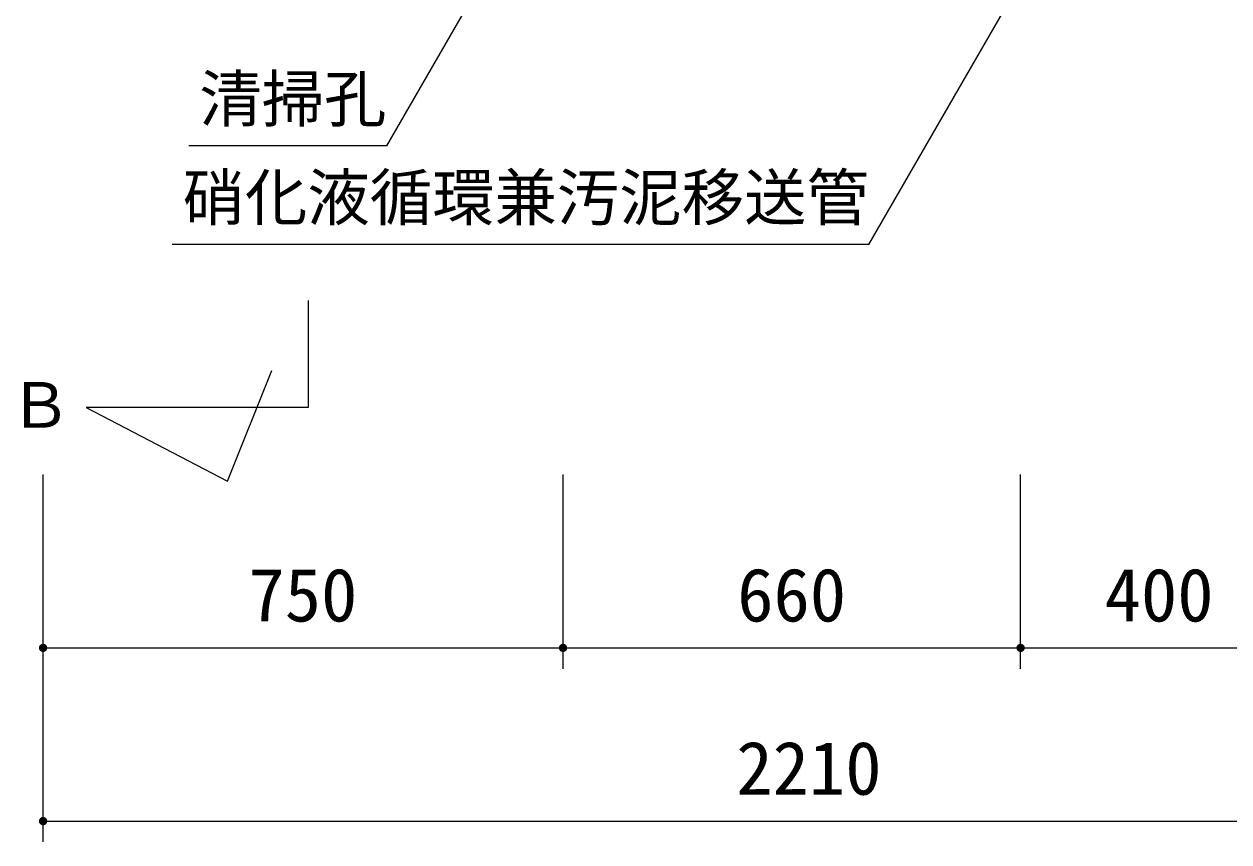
# Model space of a CAD drawing. Units: millimetres, scale not verified. Extents: x -8910 to 8910, y -6308 to 6308.
# Drawn here: x -6299 to -4561, y 62 to 1243 of the extents above; entities that cross this region are included whole.
import ezdxf
from ezdxf.enums import TextEntityAlignment as Align

# ---------------------------------------------------------------- set-up
doc = ezdxf.new("R2010")
doc.units = ezdxf.units.MM
doc.header["$LTSCALE"] = 30
doc.layers.add('0-0_製作', color=5, linetype='Continuous', lineweight=25)
doc.layers.add('0-5_空気管', color=3, linetype='Continuous', lineweight=25)
doc.styles.add('ＭＳ ゴシック', font='')
doc.styles.get('ＭＳ ゴシック').set_extended_font_data('MS Gothic')

msp = doc.modelspace()

# ---------------------------------------------------------------- linework, layer by layer
at = {"layer": '0-0_製作', "color": 2}
for p, q in [((-6271.26, 312.45), (-6271.26, 592.45)), ((-5521.27, 312.45), (-5521.27, 592.45)), ((-4861.27, 312.45), (-4861.27, 592.45)), ((-6271.26, 62.45), (-6271.26, 342.45))]:
    msp.add_line(p, q, dxfattribs=at)
at = {"layer": '0-0_製作'}
for points in [[(-6274.16, 347.71), (-6271.26, 342.45), (-6274.79, 347.31)], [(-6273.47, 348.03), (-6271.26, 342.45), (-6274.16, 347.71)], [(-6272.76, 348.27), (-6271.26, 342.45), (-6273.47, 348.03)], [(-6272.02, 348.41), (-6271.26, 342.45), (-6272.76, 348.27)], [(-6271.26, 348.45), (-6271.26, 342.45), (-6272.02, 348.41)], [(-6270.89, 348.44), (-6271.26, 342.45), (-6271.26, 348.45)], [(-6270.89, 348.44), (-6265.26, 342.45), (-6271.26, 342.45)], [(-6270.14, 348.35), (-6265.26, 342.45), (-6270.89, 348.44)], [(-6269.41, 348.16), (-6265.26, 342.45), (-6270.14, 348.35)], [(-6268.71, 347.88), (-6265.26, 342.45), (-6269.41, 348.16)], [(-6268.05, 347.52), (-6265.26, 342.45), (-6268.71, 347.88)], [(-5524.16, 347.71), (-5521.27, 342.45), (-5524.79, 347.31)], [(-5523.47, 348.03), (-5521.27, 342.45), (-5524.16, 347.71)], [(-5522.76, 348.27), (-5521.27, 342.45), (-5523.47, 348.03)], [(-5522.02, 348.41), (-5521.27, 342.45), (-5522.76, 348.27)], [(-5521.27, 348.45), (-5521.27, 342.45), (-5522.02, 348.41)], [(-5520.89, 348.44), (-5521.27, 342.45), (-5521.27, 348.45)], [(-5520.89, 348.44), (-5515.27, 342.45), (-5521.27, 342.45)], [(-5520.14, 348.35), (-5515.27, 342.45), (-5520.89, 348.44)], [(-5519.41, 348.16), (-5515.27, 342.45), (-5520.14, 348.35)], [(-5518.71, 347.88), (-5515.27, 342.45), (-5519.41, 348.16)], [(-5518.05, 347.52), (-5515.27, 342.45), (-5518.71, 347.88)], [(-4864.16, 347.71), (-4861.27, 342.45), (-4864.79, 347.31)], [(-4863.47, 348.03), (-4861.27, 342.45), (-4864.16, 347.71)], [(-4862.76, 348.27), (-4861.27, 342.45), (-4863.47, 348.03)], [(-4862.02, 348.41), (-4861.27, 342.45), (-4862.76, 348.27)], [(-4861.27, 348.45), (-4861.27, 342.45), (-4862.02, 348.41)], [(-4860.89, 348.44), (-4861.27, 342.45), (-4861.27, 348.45)], [(-4860.14, 348.35), (-4861.27, 342.45), (-4860.89, 348.44)], [(-4860.14, 348.35), (-4855.27, 342.45), (-4861.27, 342.45)], [(-4859.41, 348.16), (-4855.27, 342.45), (-4860.14, 348.35)], [(-4858.71, 347.88), (-4855.27, 342.45), (-4859.41, 348.16)], [(-4858.05, 347.52), (-4855.27, 342.45), (-4858.71, 347.88)], [(-6277.16, 343.58), (-6277.26, 342.45), (-6277.25, 342.83)], [(-6277.16, 343.58), (-6271.26, 342.45), (-6277.26, 342.45)], [(-6271.26, 342.45), (-6277.22, 341.7), (-6277.26, 342.45)], [(-6271.26, 342.45), (-6277.08, 340.96), (-6277.22, 341.7)], [(-6276.97, 344.31), (-6271.26, 342.45), (-6277.16, 343.58)], [(-6271.26, 342.45), (-6276.84, 340.25), (-6277.08, 340.96)], [(-6276.69, 345.01), (-6271.26, 342.45), (-6276.97, 344.31)], [(-6271.26, 342.45), (-6276.52, 339.56), (-6276.84, 340.25)], [(-6276.33, 345.67), (-6271.26, 342.45), (-6276.69, 345.01)], [(-6271.26, 342.45), (-6276.12, 338.93), (-6276.52, 339.56)], [(-6275.89, 346.28), (-6271.26, 342.45), (-6276.33, 345.67)], [(-6271.26, 342.45), (-6275.64, 338.35), (-6276.12, 338.93)], [(-6275.37, 346.83), (-6271.26, 342.45), (-6275.89, 346.28)], [(-6271.26, 342.45), (-6275.09, 337.83), (-6275.64, 338.35)], [(-6274.79, 347.31), (-6271.26, 342.45), (-6275.37, 346.83)], [(-6271.26, 342.45), (-6274.48, 337.39), (-6275.09, 337.83)], [(-6271.26, 342.45), (-6273.82, 337.03), (-6274.48, 337.39)], [(-6271.26, 342.45), (-6273.12, 336.75), (-6273.82, 337.03)], [(-6271.26, 342.45), (-6272.39, 336.56), (-6273.12, 336.75)], [(-6271.26, 342.45), (-6271.64, 336.47), (-6272.39, 336.56)], [(-6271.26, 342.45), (-6271.26, 336.45), (-6271.64, 336.47)], [(-6265.26, 342.45), (-6271.26, 336.45), (-6271.26, 342.45)], [(-6265.26, 342.45), (-6270.51, 336.5), (-6271.26, 336.45)], [(-6265.26, 342.45), (-6269.77, 336.64), (-6270.51, 336.5)], [(-6265.26, 342.45), (-6269.06, 336.88), (-6269.77, 336.64)], [(-6265.26, 342.45), (-6268.37, 337.2), (-6269.06, 336.88)], [(-6265.26, 342.45), (-6267.74, 337.6), (-6268.37, 337.2)], [(-6267.44, 347.08), (-6265.26, 342.45), (-6268.05, 347.52)], [(-6265.26, 342.45), (-6267.16, 338.08), (-6267.74, 337.6)], [(-6266.89, 346.56), (-6265.26, 342.45), (-6267.44, 347.08)], [(-6265.26, 342.45), (-6266.64, 338.63), (-6267.16, 338.08)], [(-6266.41, 345.98), (-6265.26, 342.45), (-6266.89, 346.56)], [(-6265.26, 342.45), (-6266.2, 339.24), (-6266.64, 338.63)], [(-6266.01, 345.34), (-6265.26, 342.45), (-6266.41, 345.98)], [(-6265.26, 342.45), (-6265.84, 339.9), (-6266.2, 339.24)], [(-6265.69, 344.66), (-6265.26, 342.45), (-6266.01, 345.34)], [(-6265.26, 342.45), (-6265.56, 340.6), (-6265.84, 339.9)], [(-6265.45, 343.95), (-6265.26, 342.45), (-6265.69, 344.66)], [(-6265.26, 342.45), (-6265.37, 341.33), (-6265.56, 340.6)], [(-6265.31, 343.21), (-6265.26, 342.45), (-6265.45, 343.95)], [(-6265.26, 342.45), (-6265.28, 342.08), (-6265.37, 341.33)], [(-5527.16, 343.58), (-5527.27, 342.45), (-5527.25, 342.83)], [(-5527.16, 343.58), (-5521.27, 342.45), (-5527.27, 342.45)], [(-5521.27, 342.45), (-5527.22, 341.7), (-5527.27, 342.45)], [(-5521.27, 342.45), (-5527.08, 340.96), (-5527.22, 341.7)], [(-5526.97, 344.31), (-5521.27, 342.45), (-5527.16, 343.58)], [(-5521.27, 342.45), (-5526.84, 340.25), (-5527.08, 340.96)], [(-5526.69, 345.01), (-5521.27, 342.45), (-5526.97, 344.31)], [(-5521.27, 342.45), (-5526.52, 339.56), (-5526.84, 340.25)], [(-5526.33, 345.67), (-5521.27, 342.45), (-5526.69, 345.01)], [(-5521.27, 342.45), (-5526.12, 338.93), (-5526.52, 339.56)], [(-5525.89, 346.28), (-5521.27, 342.45), (-5526.33, 345.67)], [(-5521.27, 342.45), (-5525.64, 338.35), (-5526.12, 338.93)], [(-5525.37, 346.83), (-5521.27, 342.45), (-5525.89, 346.28)], [(-5521.27, 342.45), (-5525.09, 337.83), (-5525.64, 338.35)], [(-5524.79, 347.31), (-5521.27, 342.45), (-5525.37, 346.83)], [(-5521.27, 342.45), (-5524.48, 337.39), (-5525.09, 337.83)], [(-5521.27, 342.45), (-5523.82, 337.03), (-5524.48, 337.39)], [(-5521.27, 342.45), (-5523.12, 336.75), (-5523.82, 337.03)], [(-5521.27, 342.45), (-5522.39, 336.56), (-5523.12, 336.75)], [(-5521.27, 342.45), (-5521.64, 336.47), (-5522.39, 336.56)], [(-5521.27, 342.45), (-5521.27, 336.45), (-5521.64, 336.47)], [(-5515.27, 342.45), (-5521.27, 336.45), (-5521.27, 342.45)], [(-5515.27, 342.45), (-5520.51, 336.5), (-5521.27, 336.45)], [(-5515.27, 342.45), (-5519.77, 336.64), (-5520.51, 336.5)], [(-5515.27, 342.45), (-5519.06, 336.88), (-5519.77, 336.64)], [(-5515.27, 342.45), (-5518.37, 337.2), (-5519.06, 336.88)], [(-5515.27, 342.45), (-5517.74, 337.6), (-5518.37, 337.2)], [(-5517.44, 347.08), (-5515.27, 342.45), (-5518.05, 347.52)], [(-5515.27, 342.45), (-5517.16, 338.08), (-5517.74, 337.6)], [(-5516.89, 346.56), (-5515.27, 342.45), (-5517.44, 347.08)], [(-5515.27, 342.45), (-5516.64, 338.63), (-5517.16, 338.08)], [(-5516.41, 345.98), (-5515.27, 342.45), (-5516.89, 346.56)], [(-5515.27, 342.45), (-5516.2, 339.24), (-5516.64, 338.63)], [(-5516.01, 345.34), (-5515.27, 342.45), (-5516.41, 345.98)], [(-5515.27, 342.45), (-5515.84, 339.9), (-5516.2, 339.24)], [(-5515.69, 344.66), (-5515.27, 342.45), (-5516.01, 345.34)], [(-5515.27, 342.45), (-5515.56, 340.6), (-5515.84, 339.9)], [(-5515.45, 343.95), (-5515.27, 342.45), (-5515.69, 344.66)], [(-5515.27, 342.45), (-5515.37, 341.33), (-5515.56, 340.6)], [(-5515.31, 343.21), (-5515.27, 342.45), (-5515.45, 343.95)], [(-5515.27, 342.45), (-5515.28, 342.08), (-5515.37, 341.33)], [(-4867.16, 343.58), (-4867.27, 342.45), (-4867.25, 342.83)], [(-4867.16, 343.58), (-4861.27, 342.45), (-4867.27, 342.45)], [(-4861.27, 342.45), (-4867.22, 341.7), (-4867.27, 342.45)], [(-4861.27, 342.45), (-4867.08, 340.96), (-4867.22, 341.7)], [(-4866.97, 344.31), (-4861.27, 342.45), (-4867.16, 343.58)], [(-4861.27, 342.45), (-4866.84, 340.25), (-4867.08, 340.96)], [(-4866.69, 345.01), (-4861.27, 342.45), (-4866.97, 344.31)], [(-4861.27, 342.45), (-4866.52, 339.56), (-4866.84, 340.25)], [(-4866.33, 345.67), (-4861.27, 342.45), (-4866.69, 345.01)], [(-4861.27, 342.45), (-4866.12, 338.93), (-4866.52, 339.56)], [(-4865.89, 346.28), (-4861.27, 342.45), (-4866.33, 345.67)], [(-4861.27, 342.45), (-4865.64, 338.35), (-4866.12, 338.93)], [(-4865.37, 346.83), (-4861.27, 342.45), (-4865.89, 346.28)], [(-4861.27, 342.45), (-4865.09, 337.83), (-4865.64, 338.35)], [(-4864.79, 347.31), (-4861.27, 342.45), (-4865.37, 346.83)], [(-4861.27, 342.45), (-4864.48, 337.39), (-4865.09, 337.83)], [(-4861.27, 342.45), (-4863.82, 337.03), (-4864.48, 337.39)], [(-4861.27, 342.45), (-4863.12, 336.75), (-4863.82, 337.03)], [(-4861.27, 342.45), (-4862.39, 336.56), (-4863.12, 336.75)], [(-4861.27, 342.45), (-4861.64, 336.47), (-4862.39, 336.56)], [(-4861.27, 336.45), (-4861.64, 336.47), (-4861.27, 342.45)], [(-4855.27, 342.45), (-4861.27, 336.45), (-4861.27, 342.45)], [(-4855.27, 342.45), (-4860.51, 336.5), (-4861.27, 336.45)], [(-4855.27, 342.45), (-4859.77, 336.64), (-4860.51, 336.5)], [(-4855.27, 342.45), (-4859.06, 336.88), (-4859.77, 336.64)], [(-4855.27, 342.45), (-4858.37, 337.2), (-4859.06, 336.88)], [(-4855.27, 342.45), (-4857.74, 337.6), (-4858.37, 337.2)], [(-4857.44, 347.08), (-4855.27, 342.45), (-4858.05, 347.52)], [(-4855.27, 342.45), (-4857.16, 338.08), (-4857.74, 337.6)], [(-4856.89, 346.56), (-4855.27, 342.45), (-4857.44, 347.08)], [(-4855.27, 342.45), (-4856.64, 338.63), (-4857.16, 338.08)], [(-4856.41, 345.98), (-4855.27, 342.45), (-4856.89, 346.56)], [(-4855.27, 342.45), (-4856.2, 339.24), (-4856.64, 338.63)], [(-4856.01, 345.34), (-4855.27, 342.45), (-4856.41, 345.98)], [(-4855.27, 342.45), (-4855.84, 339.9), (-4856.2, 339.24)], [(-4855.69, 344.66), (-4855.27, 342.45), (-4856.01, 345.34)], [(-4855.27, 342.45), (-4855.56, 340.6), (-4855.84, 339.9)], [(-4855.45, 343.95), (-4855.27, 342.45), (-4855.69, 344.66)], [(-4855.27, 342.45), (-4855.37, 341.33), (-4855.56, 340.6)], [(-4855.31, 343.21), (-4855.27, 342.45), (-4855.45, 343.95)], [(-4855.27, 342.45), (-4855.28, 342.08), (-4855.37, 341.33)], [(-6277.25, 92.83), (-6271.26, 92.45), (-6277.26, 92.45)], [(-6271.26, 92.45), (-6277.22, 91.7), (-6277.26, 92.45)], [(-6277.16, 93.58), (-6271.26, 92.45), (-6277.25, 92.83)], [(-6271.26, 92.45), (-6277.08, 90.96), (-6277.22, 91.7)], [(-6276.97, 94.31), (-6271.26, 92.45), (-6277.16, 93.58)], [(-6271.26, 92.45), (-6276.84, 90.25), (-6277.08, 90.96)], [(-6276.69, 95.01), (-6271.26, 92.45), (-6276.97, 94.31)], [(-6271.26, 92.45), (-6276.52, 89.56), (-6276.84, 90.25)], [(-6276.33, 95.67), (-6271.26, 92.45), (-6276.69, 95.01)], [(-6271.26, 92.45), (-6276.12, 88.93), (-6276.52, 89.56)], [(-6275.89, 96.28), (-6271.26, 92.45), (-6276.33, 95.67)], [(-6271.26, 92.45), (-6275.64, 88.35), (-6276.12, 88.93)], [(-6275.37, 96.83), (-6271.26, 92.45), (-6275.89, 96.28)], [(-6271.26, 92.45), (-6275.09, 87.83), (-6275.64, 88.35)], [(-6274.79, 97.31), (-6271.26, 92.45), (-6275.37, 96.83)], [(-6271.26, 92.45), (-6274.48, 87.39), (-6275.09, 87.83)], [(-6274.16, 97.71), (-6271.26, 92.45), (-6274.79, 97.31)], [(-6271.26, 92.45), (-6273.82, 87.03), (-6274.48, 87.39)], [(-6273.47, 98.03), (-6271.26, 92.45), (-6274.16, 97.71)], [(-6271.26, 92.45), (-6273.12, 86.75), (-6273.82, 87.03)], [(-6272.76, 98.27), (-6271.26, 92.45), (-6273.47, 98.03)], [(-6271.26, 92.45), (-6272.39, 86.56), (-6273.12, 86.75)], [(-6272.02, 98.41), (-6271.26, 92.45), (-6272.76, 98.27)], [(-6271.26, 92.45), (-6271.64, 86.47), (-6272.39, 86.56)], [(-6271.26, 98.45), (-6271.26, 92.45), (-6272.02, 98.41)], [(-6271.26, 92.45), (-6271.26, 86.45), (-6271.64, 86.47)], [(-6270.89, 98.44), (-6271.26, 92.45), (-6271.26, 98.45)], [(-6270.89, 98.44), (-6265.26, 92.45), (-6271.26, 92.45)], [(-6265.26, 92.45), (-6271.26, 86.45), (-6271.26, 92.45)], [(-6265.26, 92.45), (-6270.51, 86.5), (-6271.26, 86.45)], [(-6270.14, 98.35), (-6265.26, 92.45), (-6270.89, 98.44)], [(-6265.26, 92.45), (-6269.77, 86.64), (-6270.51, 86.5)], [(-6269.41, 98.16), (-6265.26, 92.45), (-6270.14, 98.35)], [(-6265.26, 92.45), (-6269.06, 86.88), (-6269.77, 86.64)], [(-6268.71, 97.88), (-6265.26, 92.45), (-6269.41, 98.16)], [(-6265.26, 92.45), (-6268.37, 87.2), (-6269.06, 86.88)], [(-6268.05, 97.52), (-6265.26, 92.45), (-6268.71, 97.88)], [(-6265.26, 92.45), (-6267.74, 87.6), (-6268.37, 87.2)], [(-6267.44, 97.08), (-6265.26, 92.45), (-6268.05, 97.52)], [(-6265.26, 92.45), (-6267.16, 88.08), (-6267.74, 87.6)], [(-6266.89, 96.56), (-6265.26, 92.45), (-6267.44, 97.08)], [(-6265.26, 92.45), (-6266.64, 88.63), (-6267.16, 88.08)], [(-6266.41, 95.98), (-6265.26, 92.45), (-6266.89, 96.56)], [(-6265.26, 92.45), (-6266.2, 89.24), (-6266.64, 88.63)], [(-6266.01, 95.34), (-6265.26, 92.45), (-6266.41, 95.98)], [(-6265.26, 92.45), (-6265.84, 89.9), (-6266.2, 89.24)], [(-6265.69, 94.66), (-6265.26, 92.45), (-6266.01, 95.34)], [(-6265.26, 92.45), (-6265.56, 90.6), (-6265.84, 89.9)], [(-6265.45, 93.95), (-6265.26, 92.45), (-6265.69, 94.66)], [(-6265.26, 92.45), (-6265.37, 91.33), (-6265.56, 90.6)], [(-6265.31, 93.21), (-6265.26, 92.45), (-6265.45, 93.95)], [(-6265.26, 92.45), (-6265.28, 92.08), (-6265.37, 91.33)]]:
    msp.add_solid(points, dxfattribs=at)
at = {"layer": '0-5_空気管'}
for p, q in [((-5080.07, 924.76), (-4626.95, 1709.6)), ((-5442.63, 1644.58), (-5776.04, 1067.1)), ((-5776.04, 1067.1), (-6061.04, 1067.1)), ((-5080.07, 924.76), (-6085.07, 924.76)), ((-5888.89, 843.83), (-5888.89, 689.46))]:
    msp.add_line(p, q, dxfattribs=at)
at = {"layer": '0-5_空気管', "color": 2}
for p, q in [((-6271.26, 342.45), (-5521.27, 342.45)), ((-5521.27, 342.45), (-4861.27, 342.45)), ((-4861.27, 342.45), (-4461.28, 342.45)), ((-6271.26, 92.45), (-4061.26, 92.45))]:
    msp.add_line(p, q, dxfattribs=at)
at = {"layer": '0-5_空気管'}
msp.add_lwpolyline([(-5888.89, 689.46), (-6208.89, 689.46), (-6005.23, 583.13), (-5941.26, 742.74)], dxfattribs=at)

# ---------------------------------------------------------------- texts
at = {"layer": '0-0_製作', "color": 4, "style": 'ＭＳ ゴシック'}
for s, p in [('750', (-5975.01, 357.45)), ('660', (-5270.02, 357.45)), ('400', (-4740.02, 357.45)), ('2210', (-5271.26, 107.45))]:
    msp.add_text(s, height=76.98, dxfattribs=at).set_placement(p, align=Align.BOTTOM_LEFT)
at = {"layer": '0-5_空気管', "color": 4, "style": 'ＭＳ ゴシック'}
for s, p in [('清掃孔', (-6046.04, 1082.1)), ('硝化液循環兼汚泥移送管', (-6070.07, 939.76)), ('Ｂ', (-6320.24, 640.3))]:
    msp.add_text(s, height=65.98, dxfattribs=at).set_placement(p, align=Align.BOTTOM_LEFT)

doc.saveas('drawing.dxf')
